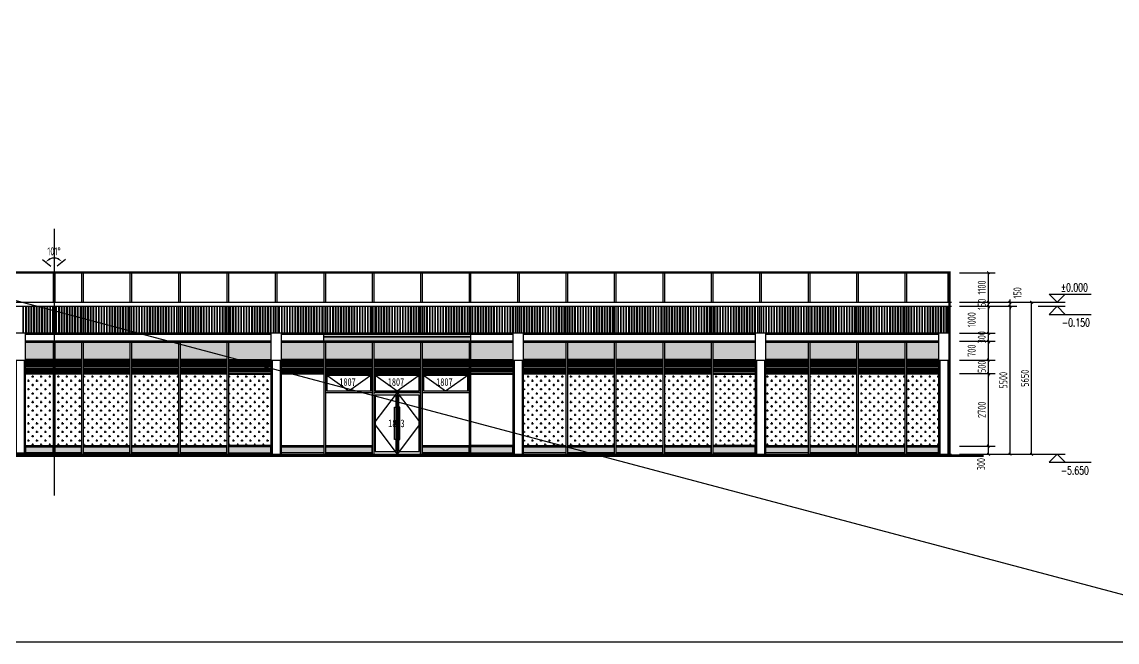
# Model space of a CAD drawing. Extents: x 72637 to 526294, y -245768 to 30884.
# Drawn here: x 240462 to 281163, y -161489 to -138420 of the extents above; entities that cross this region are included whole.
import ezdxf

# ---------------------------------------------------------------- set-up
doc = ezdxf.new("R2010")
doc.units = 0
doc.header["$LTSCALE"] = 10
doc.header["$MEASUREMENT"] = 0
doc.linetypes.add('DASH', pattern=[0.35, 0.25, -0.1])
for name, color, linetype in [('01-标注_尺寸', 124, 'Continuous'), ('01-标注_标高', 200, 'Continuous'), ('01-标注_轴线坐标', 132, 'Continuous'), ('02-TEXT_标注', 130, 'Continuous'), ('05-填充_156', 156, 'Continuous'), ('05-填充_18', 18, 'Continuous'), ('A-C_玻璃幕墙', 140, 'Continuous'), ('A-C_窗', 140, 'Continuous'), ('A-C_门', 150, 'Continuous'), ('A-E_栏杆', 232, 'Continuous'), ('D-铝板', 181, 'Continuous'), ('E-立面', 255, 'Continuous'), ('E-立面轮廓', 241, 'Continuous')]:
    doc.layers.add(name, color=color, linetype=linetype)
doc.layers.add('04-不打印_辅助线', color=165, linetype='Continuous', plot=False)
doc.styles.add('_TCH_AXIS', font='STXIHEI.TTF', dxfattribs={"width": 0.75})
doc.styles.add('_TCH_DIM', font='SIMPLEX', dxfattribs={"bigfont": 'GBCBIG'})
doc.styles.add('_TCH_DIM_T3', font='ROS1', dxfattribs={"width": 0.8, "bigfont": 'JD'})
doc.styles.get("Standard").update_dxf_attribs({"font": 'STXIHEI.TTF', "width": 0.75})
doc.dimstyles.new('_TCH_ARCH&&100', dxfattribs={"dimtxt": 297.5, "dimasz": 100, "dimexe": 250, "dimexo": 300, "dimgap": 100, "dimtad": 1, "dimdec": 0, "dimzin": 0, "dimdsep": 46, "dimtxsty": '_TCH_DIM_T3', "dimblk": 'ARCHTICK', "dimcen": 0.09, "dimclrt": 7, "dimazin": 2, "dimtfac": 1, "dimtdec": 0, "dimtix": 1, "dimtmove": 2, "dimatfit": 3, "dimfxl": 0, "dimtolj": 1, "dimtzin": 0, "dimarcsym": 0})
doc.dimstyles.new('_TCH_ARROW&&100', dxfattribs={"dimtxt": 297.5, "dimasz": 200, "dimexe": 250, "dimexo": 300, "dimgap": 100, "dimtad": 1, "dimdec": 0, "dimzin": 0, "dimdsep": 46, "dimtxsty": '_TCH_DIM_T3', "dimcen": 0.09, "dimclrt": 7, "dimazin": 2, "dimtfac": 1, "dimtdec": 0, "dimtix": 1, "dimtmove": 2, "dimatfit": 3, "dimfxl": 0, "dimtolj": 1, "dimtzin": 0, "dimarcsym": 0})
pattern_1 = [(0, (0, 0), (158.75, 158.75), [79.375, -238.125]), (90, (39.69, -39.69), (-158.75, 158.75), [79.375, -238.125])]

# ---------------------------------------------------------------- blocks, each defined once
blk = doc.blocks.new('A$C33B13CB8')
for points in [[(-30, 1525), (-30, 425)], [(30, 1525), (30, 425)], [(1022, 1525), (1022, 425)], [(1082, 1525), (1082, 425)], [(2822, 1525), (2822, 425)], [(2882, 1525), (2882, 425)], [(4622, 1525), (4622, 425)], [(4682, 1525), (4682, 425)], [(6422, 1525), (6422, 425)], [(6482, 1525), (6482, 425)], [(8222, 1525), (8222, 425)], [(8282, 1525), (8282, 425)], [(10022, 1525), (10022, 425)], [(10082, 1525), (10082, 425)], [(11822, 1525), (11822, 425)], [(11882, 1525), (11882, 425)], [(13622, 1525), (13622, 425)], [(13682, 1525), (13682, 425)], [(15422, 1525), (15422, 425)], [(15482, 1525), (15482, 425)], [(17222, 1525), (17222, 425)], [(17282, 1525), (17282, 425)], [(19022, 1525), (19022, 425)], [(19082, 1525), (19082, 425)], [(20822, 1525), (20822, 425)], [(20882, 1525), (20882, 425)], [(22622, 1525), (22622, 425)], [(22682, 1525), (22682, 425)], [(24422, 1525), (24422, 425)], [(24482, 1525), (24482, 425)], [(26222, 1525), (26222, 425)], [(26282, 1525), (26282, 425)], [(28022, 1525), (28022, 425)], [(28082, 1525), (28082, 425)], [(29822, 1525), (29822, 425)], [(29882, 1525), (29882, 425)], [(31622, 1525), (31622, 425)], [(31682, 1525), (31682, 425)], [(33210, 1525), (33210, 425)], [(33270, 1525), (33270, 425)], [(-30, 275), (-30, -725)], [(30, 275), (30, -725)], [(1022, 275), (1022, -725)], [(1082, 275), (1082, -725)], [(2822, 275), (2822, -725)], [(2882, 275), (2882, -725)], [(4622, 275), (4622, -725)], [(4682, 275), (4682, -725)], [(6422, 275), (6422, -725)], [(6482, 275), (6482, -725)], [(8222, 275), (8222, -725)], [(8282, 275), (8282, -725)], [(10022, 275), (10022, -725)], [(10082, 275), (10082, -725)], [(11822, 275), (11822, -725)], [(11882, 275), (11882, -725)], [(13622, 275), (13622, -725)], [(13682, 275), (13682, -725)], [(15422, 275), (15422, -725)], [(15482, 275), (15482, -725)], [(17222, 275), (17222, -725)], [(17282, 275), (17282, -725)], [(19022, 275), (19022, -725)], [(19082, 275), (19082, -725)], [(20822, 275), (20822, -725)], [(20882, 275), (20882, -725)], [(22622, 275), (22622, -725)], [(22682, 275), (22682, -725)], [(24422, 275), (24422, -725)], [(24482, 275), (24482, -725)], [(26222, 275), (26222, -725)], [(26282, 275), (26282, -725)], [(28022, 275), (28022, -725)], [(28082, 275), (28082, -725)], [(29822, 275), (29822, -725)], [(29882, 275), (29882, -725)], [(31622, 275), (31622, -725)], [(31682, 275), (31682, -725)], [(33210, 275), (33210, -725)], [(33270, 275), (33270, -725)], [(-30, -1075), (-30, -5225)], [(30, -1075), (30, -5225)], [(1022, -1075), (1022, -5225)], [(1082, -1075), (1082, -5225)], [(2822, -1075), (2822, -5225)], [(2882, -1075), (2882, -5225)], [(4622, -1075), (4622, -5225)], [(4682, -1075), (4682, -5225)], [(6422, -1075), (6422, -5225)], [(6482, -1075), (6482, -5225)], [(10022, -1075), (10022, -5225)], [(10082, -1075), (10082, -5225)], [(11822, -1075), (11822, -5225)], [(11882, -1075), (11882, -5225)], [(13622, -1075), (13622, -5225)], [(13682, -1075), (13682, -5225)], [(15422, -1075), (15422, -5225)], [(15482, -1075), (15482, -5225)], [(19022, -1075), (19022, -5225)], [(19082, -1075), (19082, -5225)], [(20822, -1075), (20822, -5225)], [(20882, -1075), (20882, -5225)], [(22622, -1075), (22622, -5225)], [(22682, -1075), (22682, -5225)], [(24422, -1075), (24422, -5225)], [(24482, -1075), (24482, -5225)], [(28022, -1075), (28022, -5225)], [(28082, -1075), (28082, -5225)], [(29822, -1075), (29822, -5225)], [(29882, -1075), (29882, -5225)], [(31622, -1075), (31622, -5225)], [(31682, -1075), (31682, -5225)], [(33270, -1075), (33270, -5225)]]:
    blk.add_lwpolyline(points)
blk = doc.blocks.new('A$C631E7170')
for points in [[(0, -40), (-1740, -40)], [(0, -90), (-1740, -90)], [(0, -130), (-1740, -130)], [(0, -180), (-1740, -180)], [(0, -220), (-1740, -220)], [(0, -270), (-1740, -270)], [(0, -310), (-1740, -310)], [(0, -360), (-1740, -360)], [(0, -400), (-1740, -400)]]:
    blk.add_lwpolyline(points)
blk = doc.blocks.new('A$C589F609E')
for points in [[(-1685, 0), (-1685, -1000)], [(-1585, 0), (-1585, -1000)], [(-1485, 0), (-1485, -1000)], [(-1385, 0), (-1385, -1000)], [(-1285, 0), (-1285, -1000)], [(-1185, 0), (-1185, -1000)], [(-1085, 0), (-1085, -1000)], [(-985, 0), (-985, -1000)], [(-885, 0), (-885, -1000)], [(-785, 0), (-785, -1000)], [(-685, 0), (-685, -1000)], [(-585, 0), (-585, -1000)], [(-485, 0), (-485, -1000)], [(-385, 0), (-385, -1000)], [(-285, 0), (-285, -1000)], [(-185, 0), (-185, -1000)], [(-1665, 0), (-1665, -1000)], [(-1565, 0), (-1565, -1000)], [(-1465, 0), (-1465, -1000)], [(-1365, 0), (-1365, -1000)], [(-1265, 0), (-1265, -1000)], [(-1165, 0), (-1165, -1000)], [(-1065, 0), (-1065, -1000)], [(-965, 0), (-965, -1000)], [(-865, 0), (-865, -1000)], [(-765, 0), (-765, -1000)], [(-665, 0), (-665, -1000)], [(-565, 0), (-565, -1000)], [(-465, 0), (-465, -1000)], [(-365, 0), (-365, -1000)], [(-265, 0), (-265, -1000)], [(-165, 0), (-165, -1000)], [(-85, 0), (-85, -1000)], [(-65, 0), (-65, -1000)]]:
    blk.add_lwpolyline(points)
blk = doc.blocks.new('A$C32F26021')
at = {"layer": '05-填充_18'}
h = blk.add_hatch(color=256, dxfattribs=at)
h.dxf.hatch_style = 1
h.paths.add_polyline_path([(-1740, 50), (0, 50), (0, 275), (-1740, 275)])
for points in [[(0, 3525), (-1740, 3525)], [(0, 3475), (-1740, 3475)], [(0, 3025), (-1740, 3025)], [(0, 2975), (-1740, 2975)], [(-1740, 325), (0, 325)], [(-1740, 275), (0, 275)], [(0, 50), (-1740, 50)]]:
    blk.add_lwpolyline(points)
blk.add_lwpolyline([(-1740, 50), (0, 50), (0, 275), (-1740, 275)], close=True)
for name, p in [('A$C589F609E', (10, 5500)), ('A$C631E7170', (0, 3475))]:
    blk.add_blockref(name, p)
blk = doc.blocks.new('A$C5A9A5375')
at = {"layer": '05-填充_18'}
h = blk.add_hatch(color=256, dxfattribs=at)
h.dxf.hatch_style = 1
h.paths.add_polyline_path([(170, 50), (1197, 50), (1197, 275), (170, 275)])
for points in [[(1197, 3525), (170, 3525)], [(1197, 3475), (170, 3475)], [(1197, 3025), (170, 3025)], [(1197, 2975), (170, 2975)], [(170, 325), (1197, 325)], [(170, 275), (1197, 275)], [(1197, 50), (170, 50)]]:
    blk.add_lwpolyline(points)
blk.add_lwpolyline([(170, 50), (1197, 50), (1197, 275), (170, 275)], close=True)
blk = doc.blocks.new('A$C7D0715D2')
at = {"layer": '05-填充_18'}
h = blk.add_hatch(color=256, dxfattribs=at)
h.dxf.hatch_style = 1
h.paths.add_polyline_path([(30, 50), (1022, 50), (1022, 275), (30, 275)])
for points in [[(1022, 3525), (30, 3525)], [(1022, 3475), (30, 3475)], [(1022, 3025), (30, 3025)], [(1022, 2975), (30, 2975)], [(30, 325), (1022, 325)], [(30, 275), (1022, 275)], [(1022, 50), (30, 50)]]:
    blk.add_lwpolyline(points)
blk.add_lwpolyline([(30, 50), (1022, 50), (1022, 275), (30, 275)], close=True)
blk = doc.blocks.new('A$C1B5E7238')
blk.add_lwpolyline([(-400, -4500), (0, -4500), (0, 0), (-400, 0)], close=True)
for points in [[(-400, -1000), (0, -1000)], [(-350, -1000), (-350, -4500)], [(-50, -1000), (-50, -4500)]]:
    blk.add_lwpolyline(points)
blk = doc.blocks.new('*U49')
for points in [[(-170, -40), (-1740, -40)], [(-170, -90), (-1740, -90)], [(-170, -130), (-1740, -130)], [(-170, -180), (-1740, -180)], [(-170, -220), (-1740, -220)], [(-170, -270), (-1740, -270)], [(-170, -310), (-1740, -310)], [(-170, -360), (-1740, -360)], [(-170, -400), (-1740, -400)]]:
    blk.add_lwpolyline(points)
blk = doc.blocks.new('A$C3A8F4E96')
at = {"layer": '05-填充_18'}
h = blk.add_hatch(color=256, dxfattribs=at)
h.dxf.hatch_style = 1
h.paths.add_polyline_path([(1570, 50), (0, 50), (0, 275), (1570, 275)])
for points in [[(1570, 3525), (0, 3525)], [(1570, 3475), (0, 3475)], [(1570, 3025), (0, 3025)], [(1570, 2975), (0, 2975)], [(0, 325), (1570, 325)], [(0, 275), (1570, 275)], [(1570, 50), (0, 50)]]:
    blk.add_lwpolyline(points)
blk.add_lwpolyline([(1570, 50), (0, 50), (0, 275), (1570, 275)], close=True)
blk.add_blockref('A$C589F609E', (1580, 5500))
at = {"xscale": -1}
blk.add_blockref('*U49', (-170, 3475), dxfattribs=at)
blk = doc.blocks.new('A$C12BC3E77')
at = {"layer": '05-填充_18'}
h = blk.add_hatch(color=256, dxfattribs=at)
h.dxf.hatch_style = 1
h.paths.add_polyline_path([(0, 50), (1188, 50), (1188, 275), (0, 275)])
for points in [[(1188, 3525), (0, 3525)], [(1188, 3475), (0, 3475)], [(1188, 3025), (0, 3025)], [(1188, 2975), (0, 2975)], [(0, 325), (1188, 325)], [(0, 275), (1188, 275)], [(1188, 50), (0, 50)]]:
    blk.add_lwpolyline(points)
blk.add_lwpolyline([(0, 50), (1188, 50), (1188, 275), (0, 275)], close=True)
blk = doc.blocks.new('*U54')
for points in [[(339, -40), (-1740, -40)], [(339, -90), (-1740, -90)], [(339, -130), (-1740, -130)], [(339, -180), (-1740, -180)], [(339, -220), (-1740, -220)], [(339, -270), (-1740, -270)], [(339, -310), (-1740, -310)], [(339, -360), (-1740, -360)], [(339, -400), (-1740, -400)]]:
    blk.add_lwpolyline(points)
blk = doc.blocks.new('*U55')
for points in [[(-552, -40), (-1740, -40)], [(-552, -90), (-1740, -90)], [(-552, -130), (-1740, -130)], [(-552, -180), (-1740, -180)], [(-552, -220), (-1740, -220)], [(-552, -270), (-1740, -270)], [(-552, -310), (-1740, -310)], [(-552, -360), (-1740, -360)], [(-552, -400), (-1740, -400)]]:
    blk.add_lwpolyline(points)
blk = doc.blocks.new('A$C16E803F6')
for points in [[(65, 0), (65, -1000)], [(85, 0), (85, -1000)], [(165, 0), (165, -1000)], [(185, 0), (185, -1000)], [(265, 0), (265, -1000)], [(285, 0), (285, -1000)], [(365, 0), (365, -1000)], [(385, 0), (385, -1000)], [(465, 0), (465, -1000)], [(485, 0), (485, -1000)], [(565, 0), (565, -1000)], [(585, 0), (585, -1000)], [(665, 0), (665, -1000)], [(685, 0), (685, -1000)], [(765, 0), (765, -1000)], [(785, 0), (785, -1000)], [(865, 0), (865, -1000)], [(885, 0), (885, -1000)], [(965, 0), (965, -1000)], [(985, 0), (985, -1000)], [(1065, 0), (1065, -1000)], [(1085, 0), (1085, -1000)], [(1165, 0), (1165, -1000)], [(1185, 0), (1185, -1000)], [(1292, 0), (1292, -1000)], [(1312, 0), (1312, -1000)], [(1392, 0), (1392, -1000)], [(1412, 0), (1412, -1000)], [(1492, 0), (1492, -1000)], [(1512, 0), (1512, -1000)], [(1592, 0), (1592, -1000)], [(1612, 0), (1612, -1000)], [(1692, 0), (1692, -1000)], [(1712, 0), (1712, -1000)], [(1792, 0), (1792, -1000)], [(1812, 0), (1812, -1000)], [(1892, 0), (1892, -1000)], [(1912, 0), (1912, -1000)], [(1992, 0), (1992, -1000)], [(2012, 0), (2012, -1000)], [(2092, 0), (2092, -1000)], [(2112, 0), (2112, -1000)], [(2192, 0), (2192, -1000)], [(2212, 0), (2212, -1000)]]:
    blk.add_lwpolyline(points)
blk = doc.blocks.new('A$C1CF666D4')
for points in [[(65, 0), (65, -1000)], [(85, 0), (85, -1000)], [(165, 0), (165, -1000)], [(185, 0), (185, -1000)], [(265, 0), (265, -1000)], [(285, 0), (285, -1000)], [(365, 0), (365, -1000)], [(385, 0), (385, -1000)], [(465, 0), (465, -1000)], [(485, 0), (485, -1000)], [(565, 0), (565, -1000)], [(585, 0), (585, -1000)], [(665, 0), (665, -1000)], [(685, 0), (685, -1000)], [(765, 0), (765, -1000)], [(785, 0), (785, -1000)], [(865, 0), (865, -1000)], [(885, 0), (885, -1000)], [(965, 0), (965, -1000)], [(985, 0), (985, -1000)], [(1065, 0), (1065, -1000)], [(1085, 0), (1085, -1000)], [(1165, 0), (1165, -1000)], [(1185, 0), (1185, -1000)], [(1265, 0), (1265, -1000)], [(1285, 0), (1285, -1000)], [(1365, 0), (1365, -1000)], [(1385, 0), (1385, -1000)], [(1465, 0), (1465, -1000)], [(1485, 0), (1485, -1000)]]:
    blk.add_lwpolyline(points)
blk = doc.blocks.new('A$C2268156C')
for points in [[(0, -675), (1740, -675), (1740, 0), (0, 0)], [(50, -625), (1690, -625), (1690, -50), (50, -50)]]:
    blk.add_lwpolyline(points, close=True)
blk.add_lwpolyline([(0, 0), (870, -625), (1740, 0)])
at = {"layer": '04-不打印_辅助线', "width": 0.75}
blk.add_text('1807', height=285.4, dxfattribs=at).set_placement((519, -433))
blk = doc.blocks.new('A$C5BC7050D')
for points in [[(-1735, 0), (5, 0), (5, 2300), (-1735, 2300)], [(-915, 550), (-965, 550), (-965, 1750), (-915, 1750)], [(-815, 550), (-765, 550), (-765, 1750), (-815, 1750)]]:
    blk.add_lwpolyline(points, close=True)
for points in [[(-865, 2300), (-1735, 1150), (-865, 0)], [(-915, 2200), (-1685, 2200), (-1685, 100), (-915, 100)], [(-915, 2200), (-915, 100)], [(-865, 2300), (-865, 0)], [(-865, 2300), (5, 1150), (-865, 0)], [(-815, 2200), (-815, 100)], [(-815, 100), (-45, 100), (-45, 2200), (-815, 2200)]]:
    blk.add_lwpolyline(points)
at = {"layer": '04-不打印_辅助线', "style": '_TCH_AXIS', "width": 0.75}
blk.add_text('1823', height=285.4, dxfattribs=at).set_placement((-1199, 1005))
blk = doc.blocks.new('A$C7AD47DC0')
for points in [[(0, -625), (-1740, -625)], [(0, -675), (-1740, -675)], [(0, -1125), (-1740, -1125)], [(0, -1175), (-1740, -1175)]]:
    blk.add_lwpolyline(points)
for name, p in [('A$C589F609E', (10, 1350)), ('A$C631E7170', (0, -675))]:
    blk.add_blockref(name, p)
blk = doc.blocks.new('*U88')
at = {"layer": '05-填充_18'}
h = blk.add_hatch(color=256, dxfattribs=at)
h.dxf.hatch_style = 1
h.paths.add_polyline_path([(0, 350), (5460, 350), (5460, 0), (0, 0)])
blk.add_lwpolyline([(0, 350), (5460, 350), (5460, 0), (0, 0)], close=True)
for points in [[(5460, 325), (0, 325)], [(0, 225), (5460, 225)], [(5460, 200), (0, 200)]]:
    blk.add_lwpolyline(points)
blk = doc.blocks.new('*D2450')
at = {"layer": '01-标注_尺寸', "color": 0, "lineweight": -2, "transparency": 16777216}
for p, q in [((241230, -147254), (241539, -147508)), ((242083, -147254), (241774, -147508))]:
    blk.add_line(p, q, dxfattribs=at)
blk.add_arc((241657, -147605), 402, 68.2768, 111.7232, dxfattribs=at)
at = {"layer": '01-标注_尺寸', "color": 0, "transparency": 16777216}
for points in [[(241527, -147258), (241488, -147204), (241346, -147349)], [(241825, -147204), (241786, -147258), (241967, -147349)]]:
    blk.add_solid(points, dxfattribs=at)
at = {"layer": 'Defpoints', "color": 0, "transparency": 16777216}
for p in [(240999, -147063), (241773, -147220), (242314, -147063), (241657, -147605)]:
    blk.add_point(p, dxfattribs=at)
at = {"layer": '01-标注_尺寸', "color": 7, "transparency": 16777216, "insert": (241657, -146954), "char_height": 297.5, "attachment_point": 5, "style": '_TCH_DIM_T3'}
blk.add_mtext('\\A1;101°', dxfattribs=at)
blk = doc.blocks.new('_ArchTick')
at = {"color": 0, "linetype": 'ByBlock', "const_width": 0.4}
blk.add_lwpolyline([(-0.5, -0.5), (0.5, 0.5)], dxfattribs=at)
blk = doc.blocks.new('*D2462')
at = {"layer": '01-标注_轴线坐标', "color": 0, "lineweight": -2, "transparency": 16777216}
for p, q in [((276907, -148849), (278234, -148849)), ((277984, -154499), (277984, -148849)), ((276907, -154499), (278234, -154499))]:
    blk.add_line(p, q, dxfattribs=at)
at = {"layer": 'Defpoints', "color": 0, "transparency": 16777216}
for p in [(276607, -148849), (277984, -148849), (276607, -154499)]:
    blk.add_point(p, dxfattribs=at)
at = {"layer": '01-标注_轴线坐标', "color": 0, "lineweight": -2, "transparency": 16777216, "xscale": 100, "yscale": 100, "zscale": 100}
for p, rotation in [((277984, -148849), 90), ((277984, -154499), 270)]:
    blk.add_blockref('_ArchTick', p, dxfattribs=dict(at, rotation=rotation))
at = {"layer": '01-标注_轴线坐标', "color": 7, "transparency": 16777216, "insert": (277735, -151674), "char_height": 297.5, "attachment_point": 5, "rotation": 90, "style": '_TCH_DIM_T3'}
blk.add_mtext('\\A1;5650', dxfattribs=at)
blk = doc.blocks.new('*D2463')
at = {"layer": '01-标注_轴线坐标', "color": 0, "lineweight": -2, "transparency": 16777216}
for p, q in [((276107, -148999), (277434, -148999)), ((277184, -154499), (277184, -148999)), ((276107, -154499), (277434, -154499))]:
    blk.add_line(p, q, dxfattribs=at)
at = {"layer": 'Defpoints', "color": 0, "transparency": 16777216}
for p in [(275807, -148999), (277184, -148999), (275807, -154499)]:
    blk.add_point(p, dxfattribs=at)
at = {"layer": '01-标注_轴线坐标', "color": 0, "lineweight": -2, "transparency": 16777216, "xscale": 100, "yscale": 100, "zscale": 100}
for p, rotation in [((277184, -148999), 90), ((277184, -154499), 270)]:
    blk.add_blockref('_ArchTick', p, dxfattribs=dict(at, rotation=rotation))
at = {"layer": '01-标注_轴线坐标', "color": 7, "transparency": 16777216, "insert": (276935, -151749), "char_height": 297.5, "attachment_point": 5, "rotation": 90, "style": '_TCH_DIM_T3'}
blk.add_mtext('\\A1;5500', dxfattribs=at)
blk = doc.blocks.new('*D2464')
at = {"layer": '01-标注_轴线坐标', "color": 0, "lineweight": -2, "transparency": 16777216}
for p, q in [((276107, -148849), (277434, -148849)), ((277184, -148849), (277184, -148749)), ((277184, -148999), (277184, -148849)), ((276107, -148999), (277434, -148999)), ((277184, -148999), (277184, -149099))]:
    blk.add_line(p, q, dxfattribs=at)
at = {"layer": 'Defpoints', "color": 0, "transparency": 16777216}
for p in [(275807, -148849), (277184, -148849), (275807, -148999)]:
    blk.add_point(p, dxfattribs=at)
at = {"layer": '01-标注_轴线坐标', "color": 0, "lineweight": -2, "transparency": 16777216, "xscale": 100, "yscale": 100, "zscale": 100}
for p, rotation in [((277184, -148849), 270), ((277184, -148999), 90)]:
    blk.add_blockref('_ArchTick', p, dxfattribs=dict(at, rotation=rotation))
at = {"layer": '01-标注_轴线坐标', "color": 7, "transparency": 16777216, "insert": (277459, -148499), "char_height": 297.5, "attachment_point": 5, "rotation": 90, "style": '_TCH_DIM_T3'}
blk.add_mtext('\\A1;150', dxfattribs=at)
blk = doc.blocks.new('*D2465')
at = {"layer": '01-标注_尺寸', "color": 0, "lineweight": -2, "transparency": 16777216}
for p, q in [((275307, -154199), (276634, -154199)), ((276384, -154499), (276384, -154199)), ((275307, -154499), (276634, -154499))]:
    blk.add_line(p, q, dxfattribs=at)
at = {"layer": 'Defpoints', "color": 0, "transparency": 16777216}
for p in [(275007, -154199), (276384, -154199), (275007, -154499)]:
    blk.add_point(p, dxfattribs=at)
at = {"layer": '01-标注_尺寸', "color": 0, "lineweight": -2, "transparency": 16777216, "xscale": 100, "yscale": 100, "zscale": 100}
for p, rotation in [((276384, -154199), 90), ((276384, -154499), 270)]:
    blk.add_blockref('_ArchTick', p, dxfattribs=dict(at, rotation=rotation))
at = {"layer": '01-标注_尺寸', "color": 7, "transparency": 16777216, "insert": (276109, -154869), "char_height": 297.5, "attachment_point": 5, "rotation": 90, "style": '_TCH_DIM_T3'}
blk.add_mtext('\\A1;300', dxfattribs=at)
blk = doc.blocks.new('*D2466')
at = {"layer": '01-标注_尺寸', "color": 0, "lineweight": -2, "transparency": 16777216}
for p, q in [((275307, -151499), (276634, -151499)), ((276384, -154199), (276384, -151499)), ((275307, -154199), (276634, -154199))]:
    blk.add_line(p, q, dxfattribs=at)
at = {"layer": 'Defpoints', "color": 0, "transparency": 16777216}
for p in [(275007, -151499), (276384, -151499), (275007, -154199)]:
    blk.add_point(p, dxfattribs=at)
at = {"layer": '01-标注_尺寸', "color": 0, "lineweight": -2, "transparency": 16777216, "xscale": 100, "yscale": 100, "zscale": 100}
for p, rotation in [((276384, -151499), 90), ((276384, -154199), 270)]:
    blk.add_blockref('_ArchTick', p, dxfattribs=dict(at, rotation=rotation))
at = {"layer": '01-标注_尺寸', "color": 7, "transparency": 16777216, "insert": (276135, -152849), "char_height": 297.5, "attachment_point": 5, "rotation": 90, "style": '_TCH_DIM_T3'}
blk.add_mtext('\\A1;2700', dxfattribs=at)
blk = doc.blocks.new('*D2467')
at = {"layer": '01-标注_尺寸', "color": 0, "lineweight": -2, "transparency": 16777216}
for p, q in [((275307, -150999), (276634, -150999)), ((276384, -150999), (276384, -150899)), ((276384, -151499), (276384, -150999)), ((275307, -151499), (276634, -151499)), ((276384, -151499), (276384, -151599))]:
    blk.add_line(p, q, dxfattribs=at)
at = {"layer": 'Defpoints', "color": 0, "transparency": 16777216}
for p in [(275007, -150999), (276384, -150999), (275007, -151499)]:
    blk.add_point(p, dxfattribs=at)
at = {"layer": '01-标注_尺寸', "color": 0, "lineweight": -2, "transparency": 16777216, "xscale": 100, "yscale": 100, "zscale": 100}
for p, rotation in [((276384, -150999), 270), ((276384, -151499), 90)]:
    blk.add_blockref('_ArchTick', p, dxfattribs=dict(at, rotation=rotation))
at = {"layer": '01-标注_尺寸', "color": 7, "transparency": 16777216, "insert": (276135, -151249), "char_height": 297.5, "attachment_point": 5, "rotation": 90, "style": '_TCH_DIM_T3'}
blk.add_mtext('\\A1;500', dxfattribs=at)
blk = doc.blocks.new('*D2468')
at = {"layer": '01-标注_尺寸', "color": 0, "lineweight": -2, "transparency": 16777216}
for p, q in [((275307, -150299), (276634, -150299)), ((276384, -150999), (276384, -150299)), ((275307, -150999), (276634, -150999))]:
    blk.add_line(p, q, dxfattribs=at)
at = {"layer": 'Defpoints', "color": 0, "transparency": 16777216}
for p in [(275007, -150299), (276384, -150299), (275007, -150999)]:
    blk.add_point(p, dxfattribs=at)
at = {"layer": '01-标注_尺寸', "color": 0, "lineweight": -2, "transparency": 16777216, "xscale": 100, "yscale": 100, "zscale": 100}
for p, rotation in [((276384, -150299), 90), ((276384, -150999), 270)]:
    blk.add_blockref('_ArchTick', p, dxfattribs=dict(at, rotation=rotation))
at = {"layer": '01-标注_尺寸', "color": 7, "transparency": 16777216, "insert": (275759, -150649), "char_height": 297.5, "attachment_point": 5, "rotation": 90, "style": '_TCH_DIM_T3'}
blk.add_mtext('\\A1;700', dxfattribs=at)
blk = doc.blocks.new('*D2469')
at = {"layer": '01-标注_尺寸', "color": 0, "lineweight": -2, "transparency": 16777216}
for p, q in [((275307, -149999), (276634, -149999)), ((276384, -149999), (276384, -149899)), ((276384, -150299), (276384, -149999)), ((275307, -150299), (276634, -150299)), ((276384, -150299), (276384, -150399))]:
    blk.add_line(p, q, dxfattribs=at)
at = {"layer": 'Defpoints', "color": 0, "transparency": 16777216}
for p in [(275007, -149999), (276384, -149999), (275007, -150299)]:
    blk.add_point(p, dxfattribs=at)
at = {"layer": '01-标注_尺寸', "color": 0, "lineweight": -2, "transparency": 16777216, "xscale": 100, "yscale": 100, "zscale": 100}
for p, rotation in [((276384, -149999), 270), ((276384, -150299), 90)]:
    blk.add_blockref('_ArchTick', p, dxfattribs=dict(at, rotation=rotation))
at = {"layer": '01-标注_尺寸', "color": 7, "transparency": 16777216, "insert": (276135, -150149), "char_height": 297.5, "attachment_point": 5, "rotation": 90, "style": '_TCH_DIM_T3'}
blk.add_mtext('\\A1;300', dxfattribs=at)
blk = doc.blocks.new('*D2470')
at = {"layer": '01-标注_尺寸', "color": 0, "lineweight": -2, "transparency": 16777216}
for p, q in [((275307, -148999), (276634, -148999)), ((276384, -149999), (276384, -148999)), ((275307, -149999), (276634, -149999))]:
    blk.add_line(p, q, dxfattribs=at)
at = {"layer": 'Defpoints', "color": 0, "transparency": 16777216}
for p in [(275007, -148999), (276384, -148999), (275007, -149999)]:
    blk.add_point(p, dxfattribs=at)
at = {"layer": '01-标注_尺寸', "color": 0, "lineweight": -2, "transparency": 16777216, "xscale": 100, "yscale": 100, "zscale": 100}
for p, rotation in [((276384, -148999), 90), ((276384, -149999), 270)]:
    blk.add_blockref('_ArchTick', p, dxfattribs=dict(at, rotation=rotation))
at = {"layer": '01-标注_尺寸', "color": 7, "transparency": 16777216, "insert": (275759, -149499), "char_height": 297.5, "attachment_point": 5, "rotation": 90, "style": '_TCH_DIM_T3'}
blk.add_mtext('\\A1;1000', dxfattribs=at)
blk = doc.blocks.new('*D2471')
at = {"layer": '01-标注_尺寸', "color": 0, "lineweight": -2, "transparency": 16777216}
for p, q in [((275307, -148849), (276634, -148849)), ((276384, -148849), (276384, -148749)), ((276384, -148999), (276384, -148849)), ((275307, -148999), (276634, -148999)), ((276384, -148999), (276384, -149099))]:
    blk.add_line(p, q, dxfattribs=at)
at = {"layer": 'Defpoints', "color": 0, "transparency": 16777216}
for p in [(275007, -148849), (276384, -148849), (275007, -148999)]:
    blk.add_point(p, dxfattribs=at)
at = {"layer": '01-标注_尺寸', "color": 0, "lineweight": -2, "transparency": 16777216, "xscale": 100, "yscale": 100, "zscale": 100}
for p, rotation in [((276384, -148849), 270), ((276384, -148999), 90)]:
    blk.add_blockref('_ArchTick', p, dxfattribs=dict(at, rotation=rotation))
at = {"layer": '01-标注_尺寸', "color": 7, "transparency": 16777216, "insert": (276135, -148924), "char_height": 297.5, "attachment_point": 5, "rotation": 90, "style": '_TCH_DIM_T3'}
blk.add_mtext('\\A1;150', dxfattribs=at)
blk = doc.blocks.new('*D2472')
at = {"layer": '01-标注_尺寸', "color": 0, "lineweight": -2, "transparency": 16777216}
for p, q in [((275307, -147749), (276634, -147749)), ((276384, -148849), (276384, -147749)), ((275307, -148849), (276634, -148849))]:
    blk.add_line(p, q, dxfattribs=at)
at = {"layer": 'Defpoints', "color": 0, "transparency": 16777216}
for p in [(275007, -147749), (276384, -147749), (275007, -148849)]:
    blk.add_point(p, dxfattribs=at)
at = {"layer": '01-标注_尺寸', "color": 0, "lineweight": -2, "transparency": 16777216, "xscale": 100, "yscale": 100, "zscale": 100}
for p, rotation in [((276384, -147749), 90), ((276384, -148849), 270)]:
    blk.add_blockref('_ArchTick', p, dxfattribs=dict(at, rotation=rotation))
at = {"layer": '01-标注_尺寸', "color": 7, "transparency": 16777216, "insert": (276135, -148299), "char_height": 297.5, "attachment_point": 5, "rotation": 90, "style": '_TCH_DIM_T3'}
blk.add_mtext('\\A1;1100', dxfattribs=at)

msp = doc.modelspace()

# ---------------------------------------------------------------- hatches: boundary and pattern name
at = {"layer": '05-填充_156'}
h = msp.add_hatch(dxfattribs=at)
h.set_pattern_fill('CROSS', color=256, scale=100)
h.set_pattern_definition([(0, (-111918.46, 94463.2), (158.75, 158.75), [79.375, -238.125]), (90, (-111878.77, 94423.51), (-158.75, 158.75), [79.375, -238.125])])
h.paths.add_polyline_path([(273338.7, -150973.7), (274526.7, -150973.7), (274526.7, -150348.7), (273338.7, -150348.7)])
h.paths.add_polyline_path([(271538.7, -150973.7), (273278.7, -150973.7), (273278.7, -150348.7), (271538.7, -150348.7)])
h.paths.add_polyline_path([(269738.7, -150973.7), (271478.7, -150973.7), (271478.7, -150348.7), (269738.7, -150348.7)])
h.paths.add_polyline_path([(268108.7, -150973.7), (269678.7, -150973.7), (269678.7, -150348.7), (268108.7, -150348.7)])
h.paths.add_polyline_path([(266138.7, -150973.7), (267708.7, -150973.7), (267708.7, -150348.7), (266138.7, -150348.7)])
h.paths.add_polyline_path([(264338.7, -150973.7), (266078.7, -150973.7), (266078.7, -150348.7), (264338.7, -150348.7)])
h.paths.add_polyline_path([(262538.7, -150973.7), (264278.7, -150973.7), (264278.7, -150348.7), (262538.7, -150348.7)])
h.paths.add_polyline_path([(260738.7, -150973.7), (262478.7, -150973.7), (262478.7, -150348.7), (260738.7, -150348.7)])
h.paths.add_polyline_path([(259108.7, -150973.7), (260678.7, -150973.7), (260678.7, -150348.7), (259108.7, -150348.7)])
h.paths.add_polyline_path([(257138.7, -150973.7), (258708.7, -150973.7), (258708.7, -150348.7), (257138.7, -150348.7)])
h.paths.add_polyline_path([(255338.7, -150973.7), (257078.7, -150973.7), (257078.7, -150348.7), (255338.7, -150348.7)])
h.paths.add_polyline_path([(253538.7, -150973.7), (255278.7, -150973.7), (255278.7, -150348.7), (253538.7, -150348.7)])
h.paths.add_polyline_path([(251738.7, -150973.7), (253478.7, -150973.7), (253478.7, -150348.7), (251738.7, -150348.7)])
h.paths.add_polyline_path([(250108.7, -150973.7), (251678.7, -150973.7), (251678.7, -150348.7), (250108.7, -150348.7)])
h.paths.add_polyline_path([(248138.7, -150973.7), (249708.7, -150973.7), (249708.7, -150348.7), (248138.7, -150348.7)])
h.paths.add_polyline_path([(246338.7, -150973.7), (248078.7, -150973.7), (248078.7, -150348.7), (246338.7, -150348.7)])
h.paths.add_polyline_path([(244538.7, -150973.7), (246278.7, -150973.7), (246278.7, -150348.7), (244538.7, -150348.7)])
h.paths.add_polyline_path([(242738.7, -150973.7), (244478.7, -150973.7), (244478.7, -150348.7), (242738.7, -150348.7)])
h.paths.add_polyline_path([(240599.5, -150973.7), (242678.7, -150973.7), (242678.7, -150348.7), (240599.5, -150348.7)])
h.paths.add_polyline_path([(238629.5, -150973.7), (240199.5, -150973.7), (240199.5, -150348.7), (238629.5, -150348.7)])
h.paths.add_polyline_path([(236829.5, -150973.7), (238569.5, -150973.7), (238569.5, -150348.7), (236829.5, -150348.7)])
h.paths.add_polyline_path([(235029.5, -150973.7), (236769.5, -150973.7), (236769.5, -150348.7), (235029.5, -150348.7)])
h.paths.add_polyline_path([(233229.5, -150973.7), (234969.5, -150973.7), (234969.5, -150348.7), (233229.5, -150348.7)])
h.paths.add_polyline_path([(231599.5, -150973.7), (233169.5, -150973.7), (233169.5, -150348.7), (231599.5, -150348.7)])
h.paths.add_polyline_path([(229629.5, -150973.7), (231199.5, -150973.7), (231199.5, -150348.7), (229629.5, -150348.7)])
h.paths.add_polyline_path([(227829.5, -150973.7), (229569.5, -150973.7), (229569.5, -150348.7), (227829.5, -150348.7)])
h.paths.add_polyline_path([(226029.5, -150973.7), (227769.5, -150973.7), (227769.5, -150348.7), (226029.5, -150348.7)])
h.paths.add_polyline_path([(224229.5, -150973.7), (225969.5, -150973.7), (225969.5, -150348.7), (224229.5, -150348.7)])
h.paths.add_polyline_path([(222599.5, -150973.7), (224169.5, -150973.7), (224169.5, -150348.7), (222599.5, -150348.7)])
h.paths.add_polyline_path([(220629.5, -150973.7), (222199.5, -150973.7), (222199.5, -150348.7), (220629.5, -150348.7)])
h.paths.add_polyline_path([(218829.5, -150973.7), (220569.5, -150973.7), (220569.5, -150348.7), (218829.5, -150348.7)])
h.paths.add_polyline_path([(217029.5, -150973.7), (218769.5, -150973.7), (218769.5, -150348.7), (217029.5, -150348.7)])
h.paths.add_polyline_path([(215229.5, -150973.7), (216969.5, -150973.7), (216969.5, -150348.7), (215229.5, -150348.7)])
h.paths.add_polyline_path([(213599.5, -150973.7), (215169.5, -150973.7), (215169.5, -150348.7), (213599.5, -150348.7)])
h.paths.add_polyline_path([(211629.5, -150973.7), (213199.5, -150973.7), (213199.5, -150348.7), (211629.5, -150348.7)])
h.paths.add_polyline_path([(209829.5, -150973.7), (211569.5, -150973.7), (211569.5, -150348.7), (209829.5, -150348.7)])
h.paths.add_polyline_path([(208029.5, -150973.7), (209769.5, -150973.7), (209769.5, -150348.7), (208029.5, -150348.7)])
h.paths.add_polyline_path([(204599.5, -150973.7), (206169.5, -150973.7), (206169.5, -150348.7), (204599.5, -150348.7)])
h.paths.add_polyline_path([(206229.5, -150973.7), (207969.5, -150973.7), (207969.5, -150348.7), (206229.5, -150348.7)])
h.paths.add_polyline_path([(203529.5, -150973.7), (204199.5, -150973.7), (204199.5, -150348.7), (203529.5, -150348.7)])
h.paths.add_polyline_path([(201729.5, -150973.7), (203469.5, -150973.7), (203469.5, -150348.7), (201729.5, -150348.7)])
h.paths.add_polyline_path([(200829.5, -150973.7), (201669.5, -150973.7), (201669.5, -150348.7), (200829.5, -150348.7)])
h.paths.add_polyline_path([(199029.5, -150973.7), (200769.5, -150973.7), (200769.5, -150348.7), (199029.5, -150348.7)])
h.paths.add_polyline_path([(197229.5, -150973.7), (198969.5, -150973.7), (198969.5, -150348.7), (197229.5, -150348.7)])
h.paths.add_polyline_path([(195599.5, -150973.7), (197169.5, -150973.7), (197169.5, -150348.7), (195599.5, -150348.7)])
h.paths.add_polyline_path([(193629.5, -150973.7), (195199.5, -150973.7), (195199.5, -150348.7), (193629.5, -150348.7)])
h.paths.add_polyline_path([(191829.5, -150973.7), (193569.5, -150973.7), (193569.5, -150348.7), (191829.5, -150348.7)])
h.paths.add_polyline_path([(190029.5, -150973.7), (191769.5, -150973.7), (191769.5, -150348.7), (190029.5, -150348.7)])
h.paths.add_polyline_path([(188229.5, -150973.7), (189969.5, -150973.7), (189969.5, -150348.7), (188229.5, -150348.7)])
h.paths.add_polyline_path([(186599.5, -150973.7), (188169.5, -150973.7), (188169.5, -150348.7), (186599.5, -150348.7)])
h.paths.add_polyline_path([(184629.5, -150973.7), (186199.5, -150973.7), (186199.5, -150348.7), (184629.5, -150348.7)])
h.paths.add_polyline_path([(182829.5, -150973.7), (184569.5, -150973.7), (184569.5, -150348.7), (182829.5, -150348.7)])
h.paths.add_polyline_path([(181029.5, -150973.7), (182769.5, -150973.7), (182769.5, -150348.7), (181029.5, -150348.7)])
h.paths.add_polyline_path([(179229.5, -150973.7), (180969.5, -150973.7), (180969.5, -150348.7), (179229.5, -150348.7)])
h.paths.add_polyline_path([(178020.9, -150973.7), (179169.5, -150973.7), (179169.5, -150348.7), (178020.9, -150348.7)])
h.paths.add_polyline_path([(175786.2, -150973.7), (177960.9, -150973.7), (177960.9, -150348.7), (175786.2, -150348.7)])
h.paths.add_polyline_path([(173986.2, -150973.7), (175726.2, -150973.7), (175726.2, -150348.7), (173986.2, -150348.7)])
h.paths.add_polyline_path([(172186.2, -150973.7), (173926.2, -150973.7), (173926.2, -150348.7), (172186.2, -150348.7)])
h.paths.add_polyline_path([(166786.2, -150973.7), (168526.2, -150973.7), (168526.2, -150348.7), (166786.2, -150348.7)])
h.paths.add_polyline_path([(164986.2, -150973.7), (166726.2, -150973.7), (166726.2, -150348.7), (164986.2, -150348.7)])
h.paths.add_polyline_path([(163186.2, -150973.7), (164926.2, -150973.7), (164926.2, -150348.7), (163186.2, -150348.7)])
h.paths.add_polyline_path([(159526.2, -150973.7), (157786.2, -150973.7), (157786.2, -150348.7), (159526.2, -150348.7)])
h.paths.add_polyline_path([(157726.2, -150973.7), (156334.1, -150973.7), (156334.1, -150348.7), (157726.2, -150348.7)])
h.paths.add_polyline_path([(156274.1, -150973.7), (154534.1, -150973.7), (154534.1, -150348.7), (156274.1, -150348.7)])
h.paths.add_polyline_path([(152674.1, -150973.7), (151104.1, -150973.7), (151104.1, -150348.7), (152674.1, -150348.7)])
h.paths.add_polyline_path([(154474.1, -150973.7), (152734.1, -150973.7), (152734.1, -150348.7), (154474.1, -150348.7)])
h.paths.add_polyline_path([(149134.1, -150973.7), (150704.1, -150973.7), (150704.1, -150348.7), (149134.1, -150348.7)])
h.paths.add_polyline_path([(147334.1, -150973.7), (149074.1, -150973.7), (149074.1, -150348.7), (147334.1, -150348.7)])
h.paths.add_polyline_path([(137804.1, -150973.7), (138624.1, -150973.7), (138624.1, -150348.7), (137804.1, -150348.7)])
h.paths.add_polyline_path([(138684.1, -150973.7), (140424.1, -150973.7), (140424.1, -150348.7), (138684.1, -150348.7)])
h.paths.add_polyline_path([(140484.1, -150973.7), (142224.1, -150973.7), (142224.1, -150348.7), (140484.1, -150348.7)])
h.paths.add_polyline_path([(142284.1, -150973.7), (144024.1, -150973.7), (144024.1, -150348.7), (142284.1, -150348.7)])
h.paths.add_polyline_path([(144084.1, -150973.7), (146174.1, -150973.7), (146174.1, -150348.7), (144084.1, -150348.7)])
h.paths.add_polyline_path([(146234.1, -150973.7), (147274.1, -150973.7), (147274.1, -150348.7), (146234.1, -150348.7)])
h.paths.add_polyline_path([(168586.2, -150973.7), (170156.2, -150973.7), (170156.2, -150348.7), (168586.2, -150348.7)])
h.paths.add_polyline_path([(170556.2, -150973.7), (172126.2, -150973.7), (172126.2, -150348.7), (170556.2, -150348.7)])
h.paths.add_polyline_path([(159586.2, -150973.7), (161156.2, -150973.7), (161156.2, -150348.7), (159586.2, -150348.7)])
h.paths.add_polyline_path([(161556.2, -150973.7), (163126.2, -150973.7), (163126.2, -150348.7), (161556.2, -150348.7)])
h = msp.add_hatch(dxfattribs=at)
h.set_pattern_fill('CROSS', color=256, scale=100)
h.set_pattern_definition(pattern_1)
h.paths.add_polyline_path([(236829.5, -151523.7), (238569.5, -151523.7), (238569.5, -154173.7), (236829.5, -154173.7)])
h.paths.add_polyline_path([(238629.5, -151523.7), (240199.5, -151523.7), (240199.5, -154173.7), (238629.5, -154173.7)])
h.paths.add_polyline_path([(240599.5, -154173.7), (241626.5, -154173.7), (241626.5, -151523.7), (240599.5, -151523.7)])
h = msp.add_hatch(dxfattribs=at)
h.set_pattern_fill('CROSS', color=256, scale=100)
h.set_pattern_definition(pattern_1)
h.paths.add_polyline_path([(241686.5, -154173.7), (242678.7, -154173.7), (242678.7, -151523.7), (241686.5, -151523.7)])
h.paths.add_polyline_path([(242738.7, -151523.7), (244478.7, -151523.7), (244478.7, -154173.7), (242738.7, -154173.7)])
h.paths.add_polyline_path([(244538.7, -154173.7), (246278.7, -154173.7), (246278.7, -151523.7), (244538.7, -151523.7)])
h.paths.add_polyline_path([(246338.7, -151523.7), (248078.7, -151523.7), (248078.7, -154173.7), (246338.7, -154173.7)])
h.paths.add_polyline_path([(248138.7, -154173.7), (249708.7, -154173.7), (249708.7, -151523.7), (248138.7, -151523.7)])
h = msp.add_hatch(dxfattribs=at)
h.set_pattern_fill('CROSS', color=256, scale=100)
h.set_pattern_definition(pattern_1)
h.paths.add_polyline_path([(273338.7, -154173.7), (274526.7, -154173.7), (274526.7, -151523.7), (273338.7, -151523.7)])
h.paths.add_polyline_path([(271538.7, -154173.7), (273278.7, -154173.7), (273278.7, -151523.7), (271538.7, -151523.7)])
h.paths.add_polyline_path([(269738.7, -154173.7), (271478.7, -154173.7), (271478.7, -151523.7), (269738.7, -151523.7)])
h.paths.add_polyline_path([(269678.7, -154173.7), (268108.7, -154173.7), (268108.7, -151523.7), (269678.7, -151523.7)])
h.paths.add_polyline_path([(266138.7, -154173.7), (267708.7, -154173.7), (267708.7, -151523.7), (266138.7, -151523.7)])
h.paths.add_polyline_path([(264338.7, -154173.7), (266078.7, -154173.7), (266078.7, -151523.7), (264338.7, -151523.7)])
h.paths.add_polyline_path([(262538.7, -154173.7), (264278.7, -154173.7), (264278.7, -151523.7), (262538.7, -151523.7)])
h.paths.add_polyline_path([(260738.7, -154173.7), (262478.7, -154173.7), (262478.7, -151523.7), (260738.7, -151523.7)])
h.paths.add_polyline_path([(259108.7, -154173.7), (260678.7, -154173.7), (260678.7, -151523.7), (259108.7, -151523.7)])

# ---------------------------------------------------------------- linework, layer by layer
at = {"layer": '01-标注_标高'}
for p, q in [((278934.1, -148848.7), (278634.1, -148548.7)), ((278634.1, -148548.7), (280199.1, -148548.7)), ((278934.1, -148848.7), (279234.1, -148548.7)), ((278234.1, -148848.7), (279234.1, -148848.7)), ((278234.1, -148998.7), (279234.1, -148998.7)), ((278934.1, -148998.7), (278634.1, -149298.7)), ((278634.1, -149298.7), (280199.1, -149298.7)), ((278934.1, -148998.7), (279234.1, -149298.7)), ((278234.1, -154498.7), (279234.1, -154498.7)), ((278934.1, -154498.7), (278634.1, -154798.7)), ((278934.1, -154498.7), (279234.1, -154798.7)), ((278634.1, -154798.7), (280199.1, -154798.7))]:
    msp.add_line(p, q, dxfattribs=at)
at = {"layer": '04-不打印_辅助线'}
for points in [[(136229.5, -148848.7), (275007.3, -148848.7)], [(136229.5, -148998.7), (275007.3, -148998.7)], [(136229.5, -154498.7), (275007.3, -154498.7)], [(177990.9, -154448.7), (241656.5, -154448.7)]]:
    msp.add_lwpolyline(points, dxfattribs=at)
at = {"layer": 'A-C_玻璃幕墙'}
msp.add_lwpolyline([(114474.7, -115351.9), (288003.1, -115351.9), (288003.1, -161488.6), (114474.7, -161488.6)], close=True, dxfattribs=at)
for points in [[(288003.1, -161488.6), (114474.7, -115351.9)], [(274926.7, -150348.7), (274926.7, -147995.8)], [(137754.1, -148848.7), (274926.7, -148848.7)], [(137754.1, -148998.7), (274926.7, -148998.7)], [(274926.7, -149998.7), (137754.1, -149998.7)], [(249708.7, -150048.7), (240599.5, -150048.7)], [(258708.7, -150048.7), (250108.7, -150048.7)], [(267708.7, -150048.7), (259108.7, -150048.7)], [(274526.7, -150048.7), (268108.7, -150048.7)], [(249708.7, -150298.7), (240599.5, -150298.7)], [(249708.7, -150348.7), (240599.5, -150348.7)], [(258708.7, -150298.7), (250108.7, -150298.7)], [(258708.7, -150348.7), (250108.7, -150348.7)], [(267708.7, -150298.7), (259108.7, -150298.7)], [(267708.7, -150348.7), (259108.7, -150348.7)], [(274526.7, -150298.7), (268108.7, -150298.7)], [(274526.7, -150348.7), (268108.7, -150348.7)]]:
    msp.add_lwpolyline(points, dxfattribs=at)
at = {"layer": 'A-C_玻璃幕墙', "linetype": 'DASH'}
msp.add_lwpolyline([(241656.5, -146123.1), (241656.5, -156032.6)], dxfattribs=at)
at = {"layer": 'A-E_栏杆'}
msp.add_line((137754.1, -147748.7), (274926.7, -147748.7), dxfattribs=at)
msp.add_lwpolyline([(274926.7, -148948.7), (274926.7, -147898.7)], dxfattribs=at)
at = {"layer": 'E-立面'}
msp.add_lwpolyline([(136124.3, -154498.7), (274973.8, -154498.7)], dxfattribs=at)
at = {"layer": 'E-立面轮廓'}
for points, const_width in [([(137729.1, -154498.7), (137729.1, -147723.7), (274951.7, -147723.7), (274951.7, -154498.7)], 50), ([(137029.5, -154548.7), (276209.1, -154548.7)], 100)]:
    msp.add_lwpolyline(points, dxfattribs=dict(at, const_width=const_width))

# ---------------------------------------------------------------- block references
at = {"layer": 'A-C_玻璃幕墙'}
for name, p in [('A$C33B13CB8', (241656.5, -149273.7)), ('A$C16E803F6', (240429.5, -148998.7)), ('A$C32F26021', (244478.7, -154498.7)), ('A$C32F26021', (246278.7, -154498.7)), ('A$C32F26021', (248078.7, -154498.7)), ('A$C3A8F4E96', (250108.7, -154498.7)), ('A$C32F26021', (253478.7, -154498.7)), ('A$C7AD47DC0', (255278.7, -150348.7)), ('A$C32F26021', (257078.7, -154498.7)), ('A$C3A8F4E96', (259108.7, -154498.7)), ('A$C32F26021', (262478.7, -154498.7)), ('A$C32F26021', (264278.7, -154498.7)), ('A$C32F26021', (266078.7, -154498.7)), ('A$C3A8F4E96', (268108.7, -154498.7)), ('A$C32F26021', (271478.7, -154498.7)), ('A$C32F26021', (273278.7, -154498.7)), ('A$C1CF666D4', (273338.7, -148998.7)), ('A$C1B5E7238', (240599.5, -149998.7)), ('A$C1B5E7238', (250108.7, -149998.7)), ('A$C1B5E7238', (259108.7, -149998.7)), ('A$C1B5E7238', (268108.7, -149998.7)), ('A$C1B5E7238', (274926.7, -149998.7)), ('A$C5A9A5375', (240429.5, -154498.7)), ('A$C7D0715D2', (241656.5, -154498.7)), ('A$C12BC3E77', (273338.7, -154498.7)), ('*U54', (242339.5, -151023.7)), ('*U55', (275078.7, -151023.7))]:
    msp.add_blockref(name, p, dxfattribs=at)
at = {"layer": 'A-C_玻璃幕墙', "xscale": -1}
for p in [(249708.7, -154498.7), (258708.7, -154498.7), (267708.7, -154498.7)]:
    msp.add_blockref('A$C3A8F4E96', p, dxfattribs=at)
at = {"layer": 'A-C_窗'}
for p in [(251738.7, -151523.7), (253538.7, -151523.7), (255338.7, -151523.7)]:
    msp.add_blockref('A$C2268156C', p, dxfattribs=at)
at = {"layer": 'A-C_门'}
msp.add_blockref('A$C5BC7050D', (255273.7, -154498.7), dxfattribs=at)
at = {"layer": 'D-铝板'}
msp.add_blockref('*U88', (251678.7, -150348.7), dxfattribs=at)

# ---------------------------------------------------------------- texts
at = {"layer": '02-TEXT_标注', "style": '_TCH_DIM', "width": 0.705882}
for s, p in [('%%P0.000', (279069.1, -148443.7)), ('-0.150', (279109.1, -149753.7)), ('-5.650', (279069.1, -155253.7))]:
    msp.add_text(s, height=297.5, dxfattribs=at).set_placement(p)

# ---------------------------------------------------------------- dimensions: what is measured, and where the dimension line sits
at = {"layer": '01-标注_尺寸'}
dim = msp.add_angular_dim_3p(base=(241773.1, -147220.1), center=(241656.5, -147605.3), p1=(242314.3, -147063.1), p2=(240998.8, -147063.1), dimstyle='_TCH_ARROW&&100', dxfattribs=at)
dim.commit()
dim.dimension.update_dxf_attribs({"geometry": '*D2450', "text_midpoint": (241656.5, -146954.1)})
for p1, p2, picture, middle in [((275007.3, -148848.7), (275007.3, -147748.7), '*D2472', (276135.4, -148298.7)), ((275007.3, -148998.7), (275007.3, -148848.7), '*D2471', (276135.4, -148923.7)), ((275007.3, -150298.7), (275007.3, -149998.7), '*D2469', (276135.4, -150148.7)), ((275007.3, -151498.7), (275007.3, -150998.7), '*D2467', (276135.4, -151248.7)), ((275007.3, -154198.7), (275007.3, -151498.7), '*D2466', (276135.4, -152848.7))]:
    dim = msp.add_aligned_dim(p1=p1, p2=p2, distance=-1376.8, dimstyle='_TCH_ARCH&&100', dxfattribs=at)
    dim.commit()
    dim.dimension.update_dxf_attribs({"geometry": picture, "text_midpoint": middle})
for base, p1, p2, picture, middle in [((276384.1, -148998.7), (275007.3, -149998.7), (275007.3, -148998.7), '*D2470', (275759.1, -149498.7)), ((276384.1, -150298.7), (275007.3, -150998.7), (275007.3, -150298.7), '*D2468', (275759.1, -150648.7)), ((276384.1, -154198.7), (275007.3, -154498.7), (275007.3, -154198.7), '*D2465', (276109.1, -154868.7))]:
    dim = msp.add_linear_dim(base=base, p1=p1, p2=p2, angle=90, dimstyle='_TCH_ARCH&&100', dxfattribs=at)
    dim.commit()
    dim.dimension.update_dxf_attribs({"geometry": picture, "text_midpoint": middle, "dimtype": 161})
at = {"layer": '01-标注_轴线坐标'}
dim = msp.add_linear_dim(base=(277184.1, -148848.7), p1=(275807.3, -148998.7), p2=(275807.3, -148848.7), angle=90, dimstyle='_TCH_ARCH&&100', dxfattribs=at)
dim.commit()
dim.dimension.update_dxf_attribs({"geometry": '*D2464', "text_midpoint": (277459.1, -148498.7), "dimtype": 161})
for p1, p2, picture, middle in [((275807.3, -154498.7), (275807.3, -148998.7), '*D2463', (276935.4, -151748.7)), ((276607.3, -154498.7), (276607.3, -148848.7), '*D2462', (277735.4, -151673.7))]:
    dim = msp.add_aligned_dim(p1=p1, p2=p2, distance=-1376.8, dimstyle='_TCH_ARCH&&100', dxfattribs=at)
    dim.commit()
    dim.dimension.update_dxf_attribs({"geometry": picture, "text_midpoint": middle})

doc.saveas('drawing.dxf')
